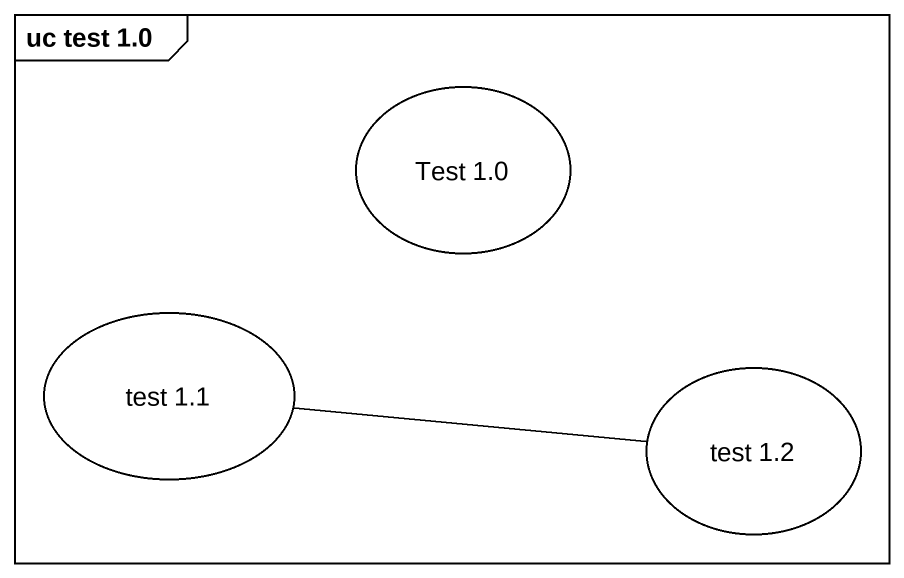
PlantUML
@startuml
mainframe uc test 1.0
usecase "Test 1.0" as Test_1_0
usecase "test 1.1" as test_1_1
usecase "test 1.2" as test_1_2
test_1_1 -right- test_1_2
@enduml
